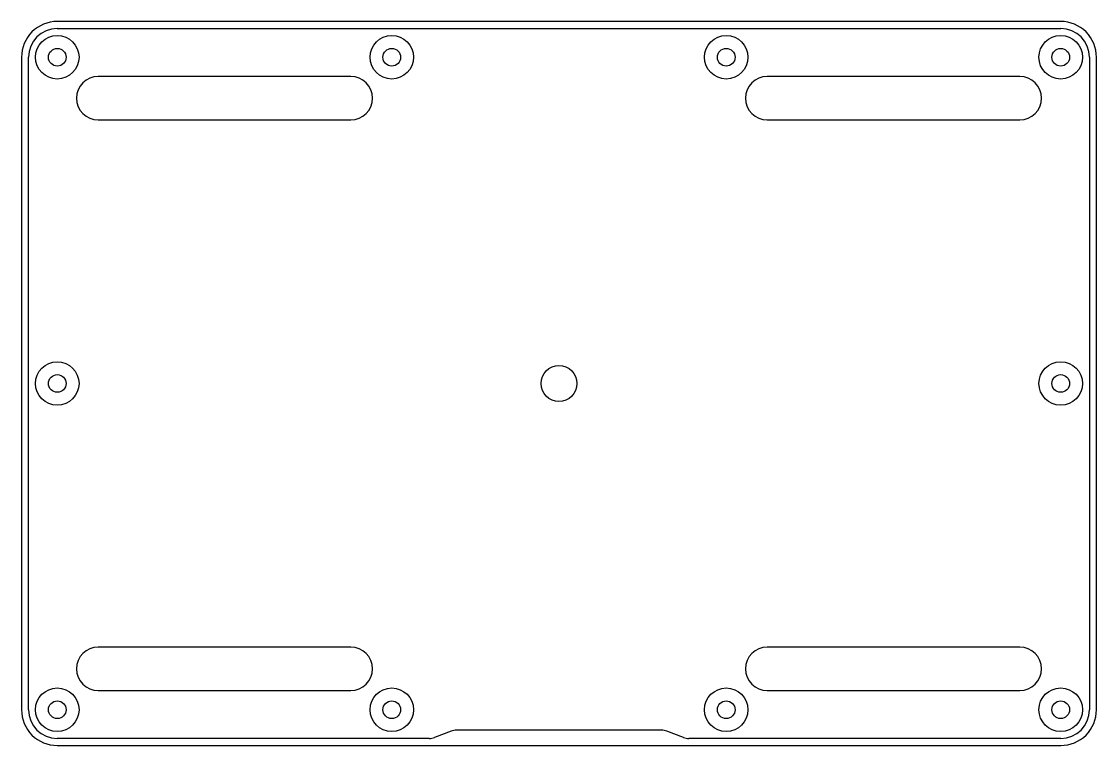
# Model space of a CAD drawing. Header units: millimetres. Extents: x -18 to 136, y -14 to 89.
import ezdxf

# ---------------------------------------------------------------- set-up
doc = ezdxf.new("R2010")
doc.units = ezdxf.units.MM
doc.layers.get('0').update_dxf_attribs({"linetype": 'CONTINUOUS'})

msp = doc.modelspace()

# ---------------------------------------------------------------- linework, layer by layer
for p, q in [((-12.54, 87.86), (130.46, 87.86)), ((-16.64, -9.24), (-16.64, 83.76)), ((134.56, 83.76), (134.56, -9.24)), ((73.57, -12.16), (44.36, -12.16)), ((40.46, -13.34), (-12.54, -13.34)), ((43.58, -12.31), (41.23, -13.2)), ((76.69, -13.2), (74.34, -12.31)), ((130.46, -13.34), (77.47, -13.34))]:
    msp.add_line(p, q)
for points in [[(130.46, -14.34, 0.414214), (135.56, -9.24), (135.56, 83.76, 0.414214), (130.46, 88.86), (-12.54, 88.86, 0.414214), (-17.64, 83.76), (-17.64, -9.24, 0.414214), (-12.54, -14.34), (40.46, -14.34), (41.23, -14.34), (43.58, -14.34), (44.36, -14.34), (73.57, -14.34), (74.34, -14.34), (76.69, -14.34), (77.47, -14.34)], [(-6.71, 74.82), (29.29, 74.82, 1), (29.29, 81.02), (-6.71, 81.02, 1)], [(88.63, 74.82), (124.63, 74.82, 1), (124.63, 81.02), (88.63, 81.02, 1)], [(29.29, -0.31), (-6.71, -0.31, 1), (-6.71, -6.51), (29.29, -6.51, 1)], [(124.63, -0.31), (88.63, -0.31, 1), (88.63, -6.51), (124.63, -6.51, 1)]]:
    msp.add_lwpolyline(points, format="xyb", close=True)
for centre, radius in [((-12.54, 83.76), 3.1), ((35.13, 83.76), 3.1), ((82.79, 83.76), 3.1), ((130.46, 83.76), 3.1), ((-12.54, 83.76), 1.26), ((35.13, 83.76), 1.26), ((82.79, 83.76), 1.26), ((130.46, 83.76), 1.26), ((-12.54, 37.26), 3.1), ((130.46, 37.26), 3.1), ((-12.54, 37.26), 1.26), ((58.96, 37.26), 2.56), ((130.46, 37.26), 1.26), ((-12.54, -9.24), 3.1), ((35.13, -9.24), 3.1), ((82.79, -9.24), 3.1), ((130.46, -9.24), 3.1), ((-12.54, -9.24), 1.26), ((35.13, -9.24), 1.26), ((82.79, -9.24), 1.26), ((130.46, -9.24), 1.26)]:
    msp.add_circle(centre, radius)
for centre, start, end in [((-12.54, 83.76), 90, 180), ((130.46, 83.76), 0, 90), ((-12.54, -9.24), 180, 270), ((130.46, -9.24), -90, 0)]:
    msp.add_arc(centre, 4.1, start, end)
for centre, major_axis, start_param, end_param in [((44.36, -16.41), (0, 4.24), 0, 0.261799), ((73.57, -16.41), (0, 4.24), 6.021386, 6.283185), ((40.46, -9.1), (0, -4.24), 6.283185, 6.544985), ((77.47, -9.1), (0, -4.24), 6.021386, 6.283185)]:
    msp.add_ellipse(centre, major_axis=major_axis, ratio=0.707107, start_param=start_param, end_param=end_param)

doc.saveas('drawing.dxf')
